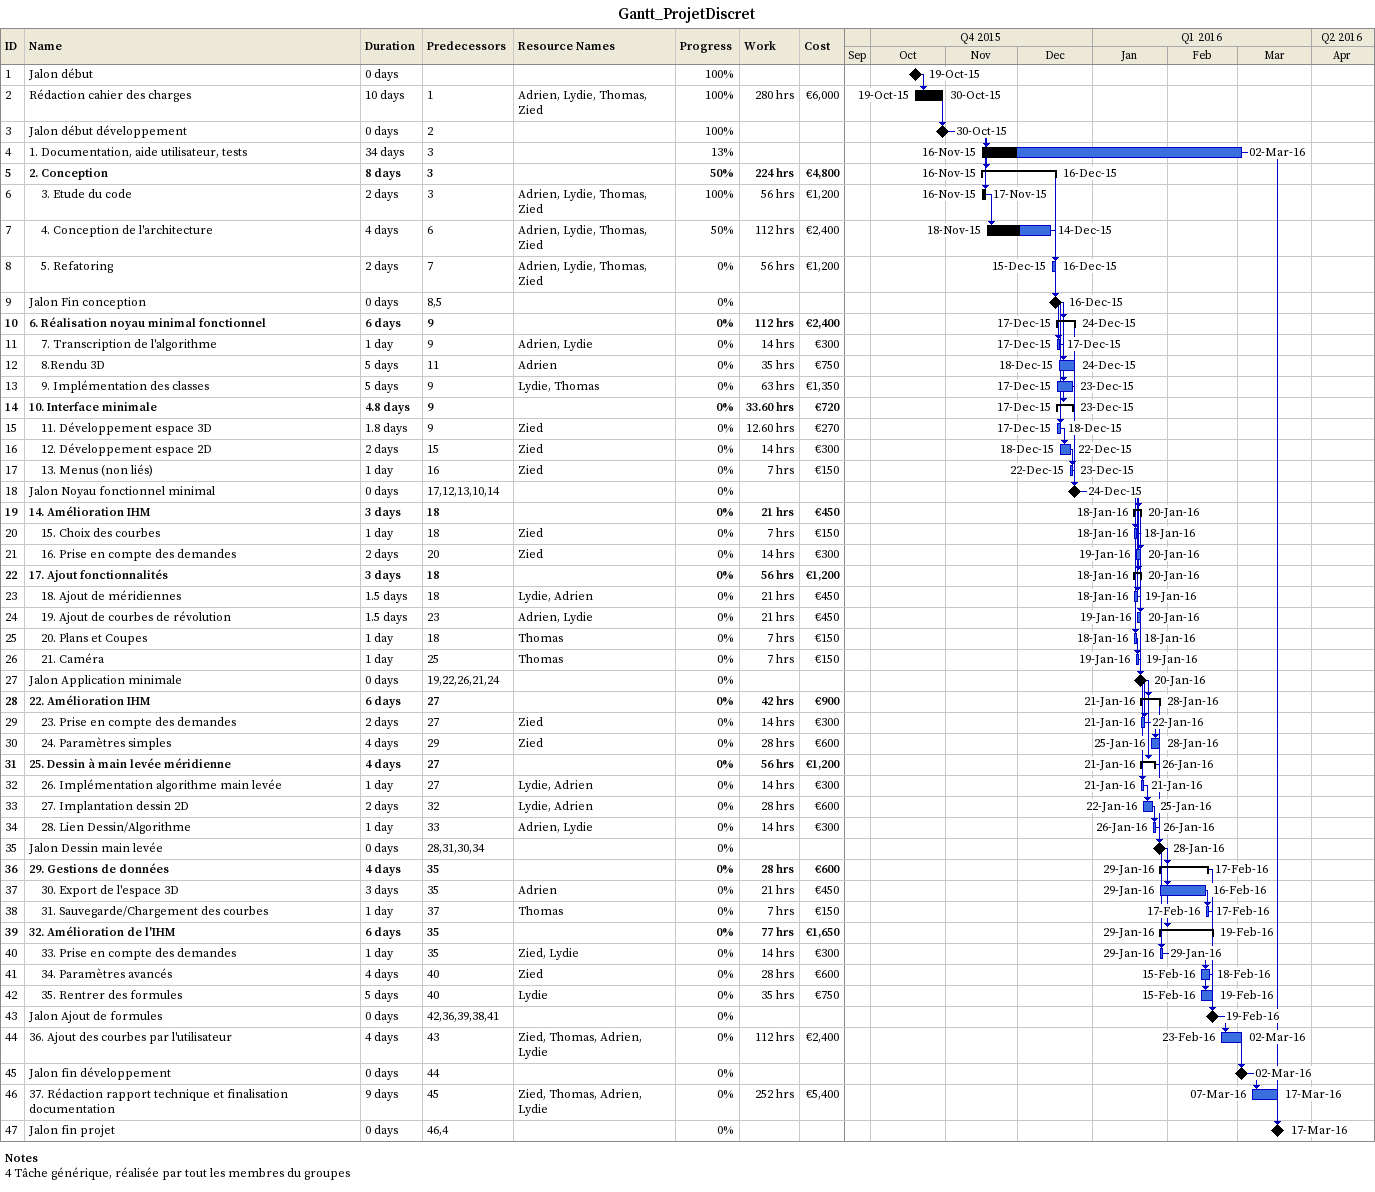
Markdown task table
Gantt_ProjetDiscret

| ID | Level | Task | Duration | Start | Finish | Predecessors | Resources | % complete | Work (h) | Cost (€) |
|---|---|---|---|---|---|---|---|---|---|---|
| 1 | 1 | Jalon début | 0d | 2015-10-19 | 2015-10-19 |  |  | 100 |  |  |
| 2 | 1 | Rédaction cahier des charges | 10d | 2015-10-19 | 2015-10-30 | 1 | Adrien, Lydie, Thomas, Zied | 100 | 280 | 6000 |
| 3 | 1 | Jalon début développement | 0d | 2015-10-30 | 2015-10-30 | 2 |  | 100 |  |  |
| 4 | 1 | 1. Documentation, aide utilisateur, tests | 34d | 2015-11-16 | 2016-03-02 | 3 |  | 13 |  |  |
| 5 | 1 | **2. Conception** | 8d | 2015-11-16 | 2015-12-16 | 3 |  | 50 | 224 | 4800 |
| 6 | 2 | 3. Etude du code | 2d | 2015-11-16 | 2015-11-17 | 3 | Adrien, Lydie, Thomas, Zied | 100 | 56 | 1200 |
| 7 | 2 | 4. Conception de l'architecture | 4d | 2015-11-18 | 2015-12-14 | 6 | Adrien, Lydie, Thomas, Zied | 50 | 112 | 2400 |
| 8 | 2 | 5. Refatoring | 2d | 2015-12-15 | 2015-12-16 | 7 | Adrien, Lydie, Thomas, Zied | 0 | 56 | 1200 |
| 9 | 1 | Jalon Fin conception | 0d | 2015-12-16 | 2015-12-16 | 8, 5 |  | 0 |  |  |
| 10 | 1 | **6. Réalisation noyau minimal fonctionnel** | 6d | 2015-12-17 | 2015-12-24 | 9 |  | 0 | 112 | 2400 |
| 11 | 2 | 7. Transcription de l'algorithme | 1d | 2015-12-17 | 2015-12-17 | 9 | Adrien, Lydie | 0 | 14 | 300 |
| 12 | 2 | 8.Rendu 3D | 5d | 2015-12-18 | 2015-12-24 | 11 | Adrien | 0 | 35 | 750 |
| 13 | 2 | 9. Implémentation des classes | 5d | 2015-12-17 | 2015-12-23 | 9 | Lydie, Thomas | 0 | 63 | 1350 |
| 14 | 1 | **10. Interface minimale** | 4.8d | 2015-12-17 | 2015-12-23 | 9 |  | 0 | 33.60 | 720 |
| 15 | 2 | 11. Développement espace 3D | 1.8d | 2015-12-17 | 2015-12-18 | 9 | Zied | 0 | 12.60 | 270 |
| 16 | 2 | 12. Développement espace 2D | 2d | 2015-12-18 | 2015-12-22 | 15 | Zied | 0 | 14 | 300 |
| 17 | 2 | 13. Menus (non liés) | 1d | 2015-12-22 | 2015-12-23 | 16 | Zied | 0 | 7 | 150 |
| 18 | 1 | Jalon Noyau fonctionnel minimal | 0d | 2015-12-24 | 2015-12-24 | 17, 12, 13, 10, 14 |  | 0 |  |  |
| 19 | 1 | **14. Amélioration IHM** | 3d | 2016-01-18 | 2016-01-20 | 18 |  | 0 | 21 | 450 |
| 20 | 2 | 15. Choix des courbes | 1d | 2016-01-18 | 2016-01-18 | 18 | Zied | 0 | 7 | 150 |
| 21 | 2 | 16. Prise en compte des demandes | 2d | 2016-01-19 | 2016-01-20 | 20 | Zied | 0 | 14 | 300 |
| 22 | 1 | **17. Ajout fonctionnalités** | 3d | 2016-01-18 | 2016-01-20 | 18 |  | 0 | 56 | 1200 |
| 23 | 2 | 18. Ajout de méridiennes | 1.5d | 2016-01-18 | 2016-01-19 | 18 | Lydie, Adrien | 0 | 21 | 450 |
| 24 | 2 | 19. Ajout de courbes de révolution | 1.5d | 2016-01-19 | 2016-01-20 | 23 | Adrien, Lydie | 0 | 21 | 450 |
| 25 | 2 | 20. Plans et Coupes | 1d | 2016-01-18 | 2016-01-18 | 18 | Thomas | 0 | 7 | 150 |
| 26 | 2 | 21. Caméra | 1d | 2016-01-19 | 2016-01-19 | 25 | Thomas | 0 | 7 | 150 |
| 27 | 1 | Jalon Application minimale | 0d | 2016-01-20 | 2016-01-20 | 19, 22, 26, 21, 24 |  | 0 |  |  |
| 28 | 1 | **22. Amélioration IHM** | 6d | 2016-01-21 | 2016-01-28 | 27 |  | 0 | 42 | 900 |
| 29 | 2 | 23. Prise en compte des demandes | 2d | 2016-01-21 | 2016-01-22 | 27 | Zied | 0 | 14 | 300 |
| 30 | 2 | 24. Paramètres simples | 4d | 2016-01-25 | 2016-01-28 | 29 | Zied | 0 | 28 | 600 |
| 31 | 1 | **25. Dessin à main levée méridienne** | 4d | 2016-01-21 | 2016-01-26 | 27 |  | 0 | 56 | 1200 |
| 32 | 2 | 26. Implémentation algorithme main levée | 1d | 2016-01-21 | 2016-01-21 | 27 | Lydie, Adrien | 0 | 14 | 300 |
| 33 | 2 | 27. Implantation dessin 2D | 2d | 2016-01-22 | 2016-01-25 | 32 | Lydie, Adrien | 0 | 28 | 600 |
| 34 | 2 | 28. Lien Dessin/Algorithme | 1d | 2016-01-26 | 2016-01-26 | 33 | Adrien, Lydie | 0 | 14 | 300 |
| 35 | 1 | Jalon Dessin main levée | 0d | 2016-01-28 | 2016-01-28 | 28, 31, 30, 34 |  | 0 |  |  |
| 36 | 1 | **29. Gestions de données** | 4d | 2016-01-29 | 2016-02-17 | 35 |  | 0 | 28 | 600 |
| 37 | 2 | 30. Export de l'espace 3D | 3d | 2016-01-29 | 2016-02-16 | 35 | Adrien | 0 | 21 | 450 |
| 38 | 2 | 31. Sauvegarde/Chargement des courbes | 1d | 2016-02-17 | 2016-02-17 | 37 | Thomas | 0 | 7 | 150 |
| 39 | 1 | **32. Amélioration de l'IHM** | 6d | 2016-01-29 | 2016-02-19 | 35 |  | 0 | 77 | 1650 |
| 40 | 2 | 33. Prise en compte des demandes | 1d | 2016-01-29 | 2016-01-29 | 35 | Zied, Lydie | 0 | 14 | 300 |
| 41 | 2 | 34. Paramètres avancés | 4d | 2016-02-15 | 2016-02-18 | 40 | Zied | 0 | 28 | 600 |
| 42 | 2 | 35. Rentrer des formules | 5d | 2016-02-15 | 2016-02-19 | 40 | Lydie | 0 | 35 | 750 |
| 43 | 1 | Jalon Ajout de formules | 0d | 2016-02-19 | 2016-02-19 | 42, 36, 39, 38, 41 |  | 0 |  |  |
| 44 | 1 | 36. Ajout des courbes par l'utilisateur | 4d | 2016-02-23 | 2016-03-02 | 43 | Zied, Thomas, Adrien, Lydie | 0 | 112 | 2400 |
| 45 | 1 | Jalon fin développement | 0d | 2016-03-02 | 2016-03-02 | 44 |  | 0 |  |  |
| 46 | 1 | 37. Rédaction rapport technique et finalisation documentation | 9d | 2016-03-07 | 2016-03-17 | 45 | Zied, Thomas, Adrien, Lydie | 0 | 252 | 5400 |
| 47 | 1 | Jalon fin projet | 0d | 2016-03-17 | 2016-03-17 | 46, 4 |  | 0 |  |  |

Notes
- 4: Tâche générique, réalisée par tout les membres du groupes
